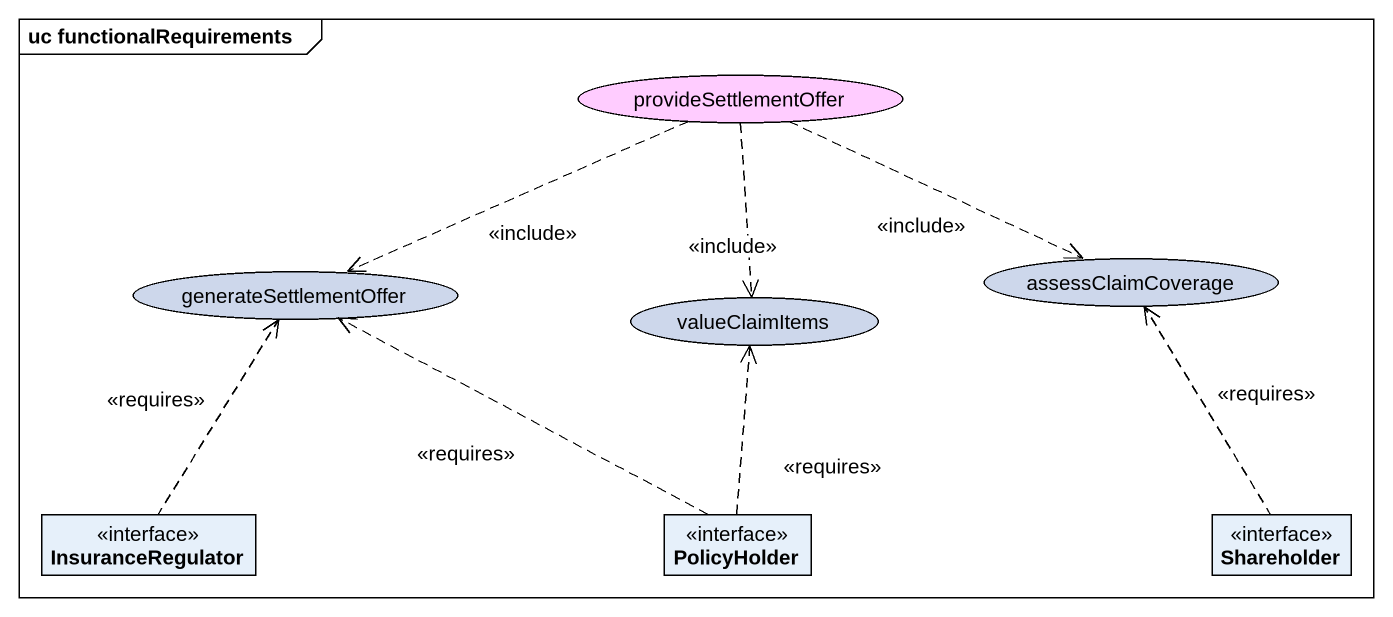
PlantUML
@startuml
mainframe uc functionalRequirements
allowmixing
hide circle
hide empty members
usecase provideSettlementOffer #FFCCFF
usecase assessClaimCoverage #CDD7EB
usecase generateSettlementOffer #CDD7EB
usecase valueClaimItems #CDD7EB
interface InsuranceRegulator
interface PolicyHolder
interface Shareholder
provideSettlementOffer .right.> assessClaimCoverage : <<include>>
provideSettlementOffer .left.> generateSettlementOffer : <<include>>
provideSettlementOffer ..> valueClaimItems : <<include>>
InsuranceRegulator .up.> generateSettlementOffer : <<requires>>
PolicyHolder .left.> generateSettlementOffer : <<requires>>
PolicyHolder .up.> valueClaimItems : <<requires>>
Shareholder .up.> assessClaimCoverage : <<requires>>
@enduml
